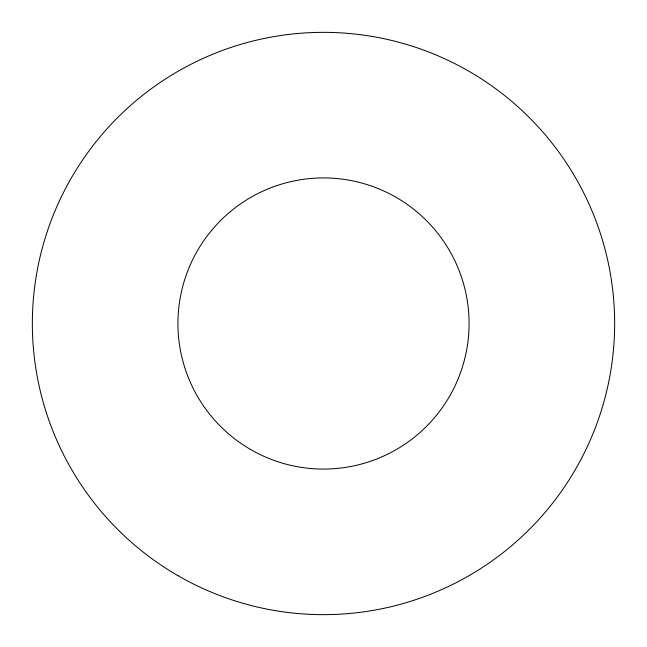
<?xml version="1.0" encoding="UTF-8"?>
<svg xmlns="http://www.w3.org/2000/svg" width="647" height="647" viewBox="0 0 647 647"><rect width="100%" height="100%" fill="white"/><g stroke="black" fill="none" stroke-linecap="round" stroke-linejoin="round"><path stroke-width="0.97" d="M177.925 575.644A291.15 291.15 0 0 0 614.65 323.5A291.15 291.15 0 0 0 177.925 71.356A291.15 291.15 0 0 0 177.925 575.644M250.712 449.568A145.575 145.575 0 0 0 469.075 323.5A145.575 145.575 0 0 0 250.712 197.432A145.575 145.575 0 0 0 250.712 449.568"/></g></svg>
